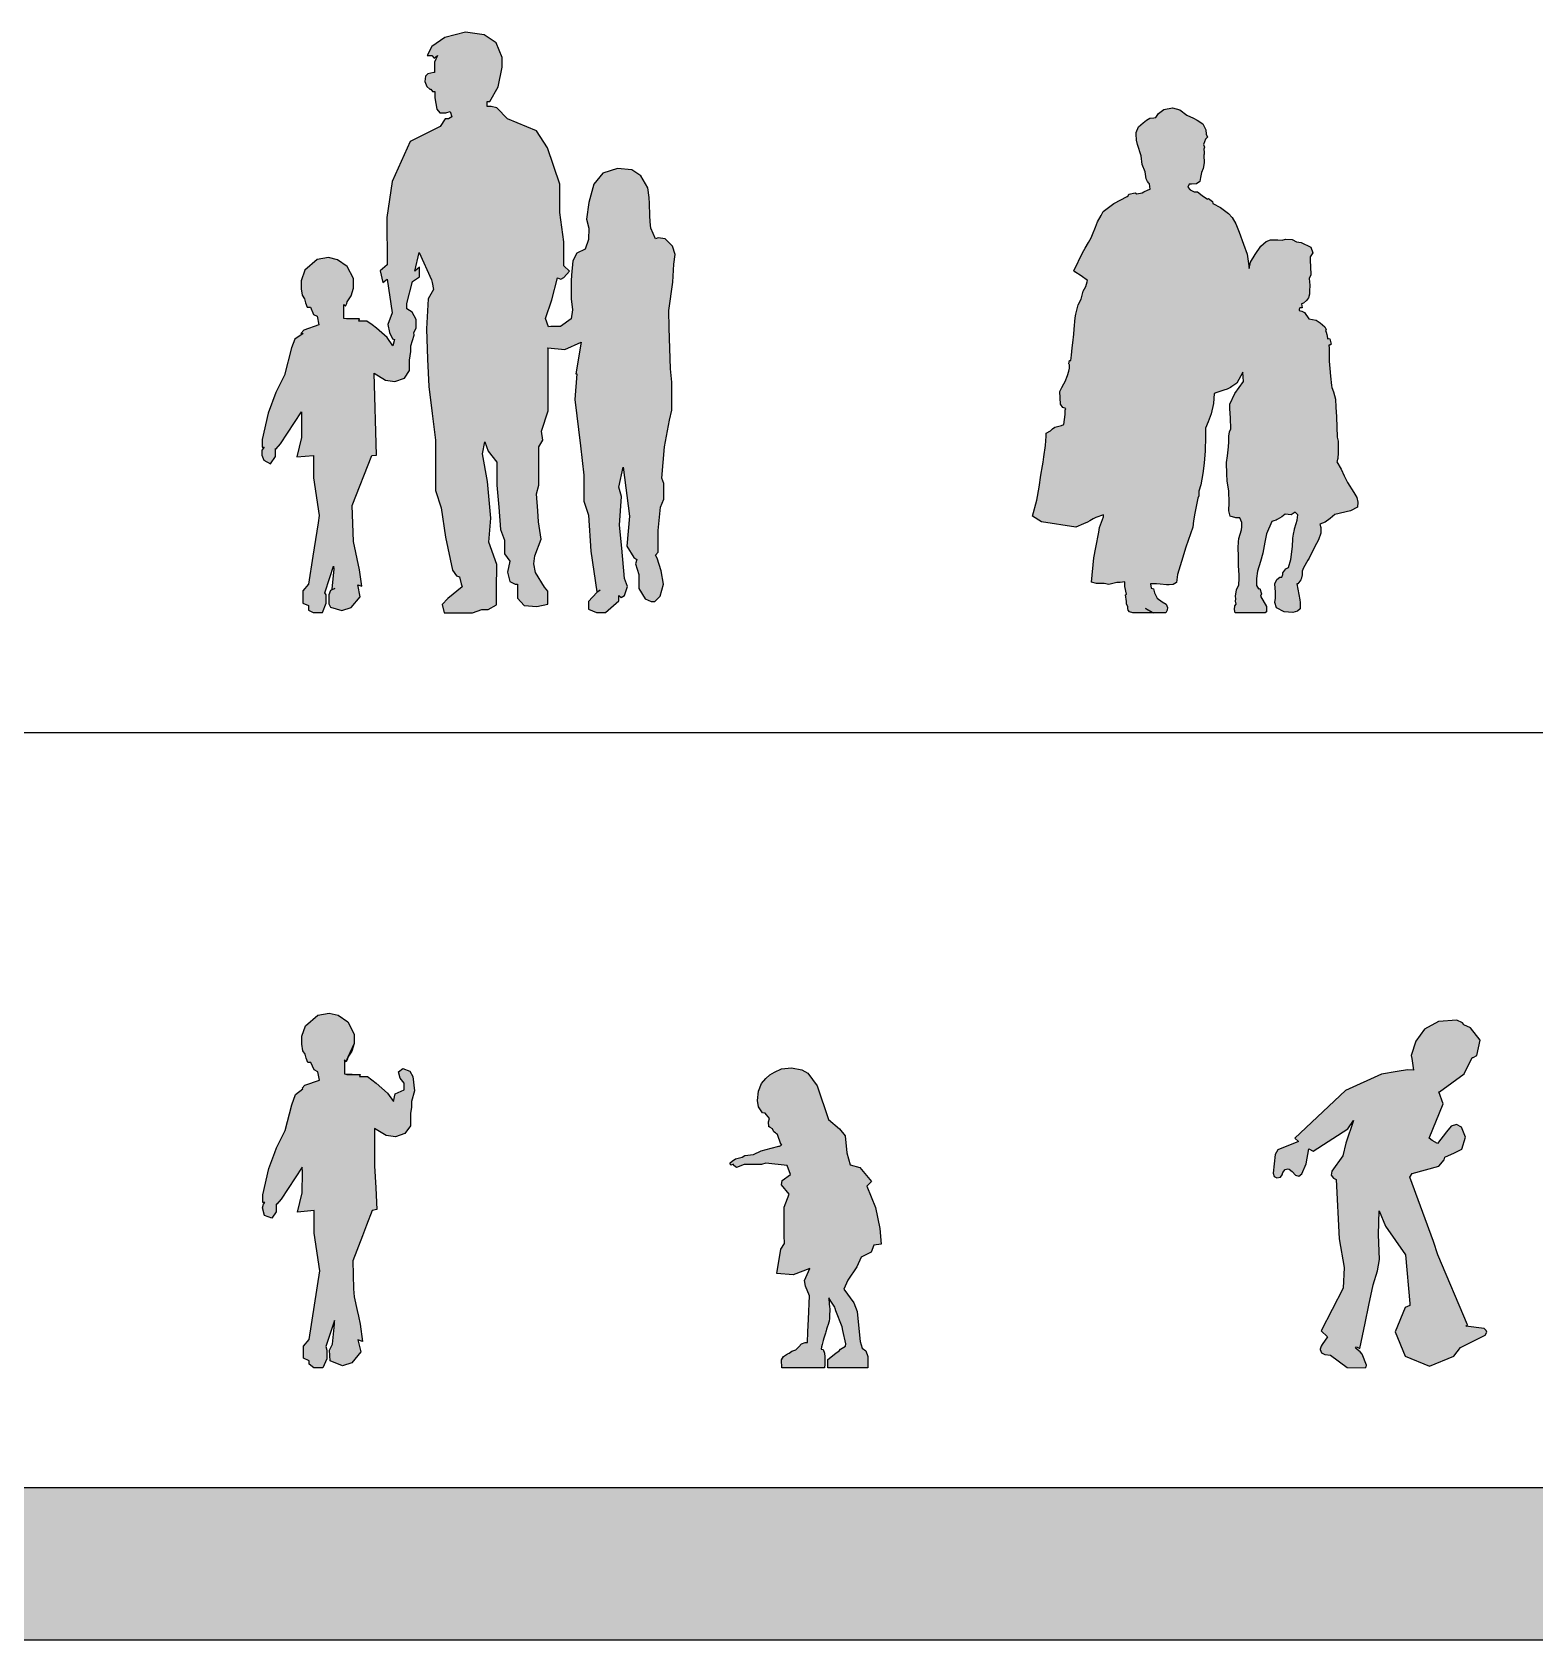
# Model space of a CAD drawing. Header units: millimetres. Extents: x 6811 to 22647, y 8145 to 17218.
# Drawn here: x 11793 to 16733, y 8145 to 13433 of the extents above; entities that cross this region are included whole.
import ezdxf

# ---------------------------------------------------------------- set-up
doc = ezdxf.new("R2010")
doc.units = ezdxf.units.MM
doc.layers.add('www.cad-blocks.net', color=7, linetype='Continuous')

# ---------------------------------------------------------------- blocks, each defined once
blk = doc.blocks.new('A$C7706152D')
blk.add_hatch(color=256).paths.add_polyline_path([(0.4859, 0.8308), (0.4904, 0.859), (0.4904, 0.8775), (0.501, 0.9126), (0.4999, 0.9217), (0.5081, 0.9356), (0.5081, 0.9642), (0.4942, 0.9891), (0.4772, 0.9999), (0.4772, 1.0167), (0.4962, 1.0898), (0.5189, 1.1048), (0.5189, 1.1362), (0.5038, 1.1239), (0.5176, 1.1848), (0.5586, 1.0948), (0.56, 1.0867), (0.5643, 1.0634), (0.5474, 1.0325), (0.5415, 0.9344), (0.5451, 0.8337), (0.5494, 0.744), (0.5602, 0.6556), (0.5711, 0.5673), (0.5711, 0.4027), (0.5897, 0.3452), (0.6047, 0.2483), (0.6269, 0.1404), (0.6403, 0.1211), (0.6499, 0.1182), (0.6555, 0.0953), (0.6594, 0.0849), (0.6119, 0.0475), (0.5936, 0.0278), (0.6001, 0), (0.6925, 0), (0.7242, 0.011), (0.7444, 0.011), (0.7724, 0.0263), (0.7724, 0.0767), (0.7733, 0.1586), (0.7464, 0.2328), (0.7538, 0.3114), (0.7424, 0.4318), (0.7262, 0.5228), (0.734, 0.5623), (0.7441, 0.5321), (0.7734, 0.4953), (0.7734, 0.4197), (0.7793, 0.3469), (0.7852, 0.274), (0.7982, 0.2394), (0.7982, 0.1941), (0.8156, 0.1697), (0.808, 0.1336), (0.8163, 0.1027), (0.8329, 0.0946), (0.8413, 0.0946), (0.8413, 0.0476), (0.8628, 0.024), (0.9046, 0.0203), (0.9407, 0.028), (0.9407, 0.0717), (0.9293, 0.0839), (0.8998, 0.1328), (0.8943, 0.1608), (0.8979, 0.1875), (0.9192, 0.2423), (0.9103, 0.2987), (0.9077, 0.3349), (0.9037, 0.3908), (0.9116, 0.42), (0.9116, 0.5459), (0.9247, 0.5675), (0.9194, 0.5973), (0.942, 0.6641), (0.942, 0.8673), (0.9411, 0.8719), (0.9965, 0.8658), (1.0502, 0.89), (1.0332, 0.7863), (1.0366, 0.786), (1.029, 0.7012), (1.0485, 0.5495), (1.0595, 0.4526), (1.0595, 0.3669), (1.0746, 0.3206), (1.0819, 0.2032), (1.1022, 0.0685), (1.1132, 0.0746), (1.1023, 0.0664), (1.0742, 0.0375), (1.0742, 0.0123), (1.1002, 0.0005), (1.1305, 0.0005), (1.1744, 0.0396), (1.1744, 0.057), (1.1818, 0.0504), (1.1933, 0.0574), (1.2027, 0.0861), (1.1925, 0.1128), (1.1835, 0.2125), (1.1766, 0.2885), (1.1829, 0.3824), (1.1743, 0.4132), (1.1886, 0.4789), (1.2094, 0.3178), (1.2008, 0.219), (1.2233, 0.1815), (1.2332, 0.1751), (1.2288, 0.1607), (1.2402, 0.1255), (1.2402, 0.0801), (1.2608, 0.0455), (1.281, 0.037), (1.2927, 0.037), (1.3104, 0.055), (1.3213, 0.0938), (1.3134, 0.1385), (1.2999, 0.1801), (1.2947, 0.1894), (1.3035, 0.1996), (1.3035, 0.259), (1.3038, 0.2707), (1.3112, 0.3472), (1.3216, 0.3733), (1.3216, 0.4252), (1.3159, 0.4425), (1.3243, 0.5459), (1.3411, 0.6331), (1.3484, 0.666), (1.3484, 0.7585), (1.3444, 0.8022), (1.3394, 0.9377), (1.3386, 0.9942), (1.3514, 1.0873), (1.3549, 1.1463), (1.3592, 1.178), (1.3506, 1.2062), (1.327, 1.2301), (1.3037, 1.2335), (1.2947, 1.2297), (1.2798, 1.2649), (1.2777, 1.2859), (1.2757, 1.3062), (1.2749, 1.3463), (1.2743, 1.3661), (1.2692, 1.3977), (1.246, 1.4367), (1.2168, 1.4565), (1.17, 1.4611), (1.1218, 1.4461), (1.0923, 1.4095), (1.0756, 1.3496), (1.0675, 1.2947), (1.0755, 1.2649), (1.0742, 1.2273), (1.0633, 1.1954), (1.036, 1.1824), (1.0229, 1.157), (1.0187, 1.1103), (1.0171, 1.0917), (1.0171, 1.0329), (1.0215, 0.9962), (1.0171, 0.9663), (0.9828, 0.942), (0.9508, 0.942), (0.9434, 0.9409), (0.9326, 0.9674), (0.9538, 1.0297), (0.9723, 1.1012), (0.9835, 1.0968), (0.9935, 1.103), (1.0125, 1.1231), (0.9935, 1.141), (0.9935, 1.2205), (0.9798, 1.317), (0.9798, 1.4093), (0.94, 1.5289), (0.904, 1.5856), (0.8078, 1.6247), (0.7727, 1.6608), (0.7548, 1.6655), (0.7414, 1.6655), (0.7414, 1.6816), (0.7501, 1.6816), (0.7776, 1.7297), (0.7902, 1.794), (0.7902, 1.8259), (0.7707, 1.8742), (0.7319, 1.9007), (0.6704, 1.9096), (0.6021, 1.892), (0.5596, 1.8619), (0.5435, 1.8332), (0.5596, 1.8332), (0.567, 1.8244), (0.5776, 1.8328), (0.5683, 1.8112), (0.5683, 1.7768), (0.5654, 1.7768), (0.5457, 1.7725), (0.539, 1.765), (0.5361, 1.7468), (0.5425, 1.7312), (0.5528, 1.7226), (0.5562, 1.7226), (0.5617, 1.7142), (0.569, 1.7142), (0.569, 1.6941), (0.5763, 1.6561), (0.5852, 1.6439), (0.6053, 1.6439), (0.6196, 1.6483), (0.625, 1.6306), (0.6146, 1.6247), (0.6029, 1.6247), (0.5872, 1.5988), (0.4877, 1.55), (0.4285, 1.4183), (0.4117, 1.3003), (0.4121, 1.1445), (0.3897, 1.125), (0.398, 1.0863), (0.4122, 1.0975), (0.4287, 0.9862), (0.4151, 0.9483), (0.4202, 0.9219), (0.4304, 0.9008), (0.4368, 0.8992), (0.4312, 0.8775), (0.412, 0.905), (0.3771, 0.9357), (0.3628, 0.9467), (0.3459, 0.9595), (0.319, 0.9595), (0.3216, 0.9663), (0.2927, 0.9663), (0.2787, 0.9663), (0.2697, 0.9678), (0.2697, 1.0143), (0.2755, 1.0082), (0.2801, 1.0171), (0.2813, 1.0231), (0.2939, 1.0425), (0.302, 1.0676), (0.302, 1.099), (0.281, 1.139), (0.2496, 1.1612), (0.2201, 1.1683), (0.1819, 1.1616), (0.1414, 1.1263), (0.1294, 1.0918), (0.1294, 1.0654), (0.133, 1.0443), (0.1411, 1.033), (0.1439, 1.0196), (0.1499, 1.0057), (0.16, 1.0057), (0.1708, 0.9811), (0.182, 0.9753), (0.1879, 0.9473), (0.1387, 0.93), (0.1287, 0.9187), (0.1367, 0.9187), (0.1089, 0.8998), (0.0981, 0.8713), (0.0753, 0.7817), (0.0464, 0.7247), (0.0217, 0.6568), (0.0011, 0.5701), (0.0011, 0.5449), (0.0078, 0.5442), (0, 0.5353), (0, 0.5185), (0.0072, 0.5015), (0.0285, 0.4901), (0.0457, 0.5137), (0.0457, 0.5398), (0.0479, 0.5395), (0.0622, 0.556), (0.1305, 0.6612), (0.1309, 0.5763), (0.1157, 0.5124), (0.17, 0.5178), (0.17, 0.4439), (0.1894, 0.3201), (0.1857, 0.296), (0.1684, 0.1861), (0.1539, 0.0938), (0.1357, 0.0718), (0.1357, 0.0319), (0.154, 0.0235), (0.154, 0.0083), (0.1692, 0.0005), (0.1994, 0.0005), (0.2114, 0.0319), (0.2124, 0.059), (0.2076, 0.0653), (0.2236, 0.1165), (0.2362, 0.1529), (0.2373, 0.1442), (0.231, 0.078), (0.2399, 0.0797), (0.2264, 0.0728), (0.2204, 0.0592), (0.2204, 0.0295), (0.2264, 0.0182), (0.2632, 0.0075), (0.2946, 0.017), (0.3236, 0.053), (0.3163, 0.0918), (0.3294, 0.0873), (0.322, 0.1415), (0.3019, 0.2343), (0.2974, 0.3528), (0.3616, 0.5178), (0.377, 0.5187), (0.3693, 0.7883), (0.4075, 0.7647), (0.4375, 0.7605), (0.469, 0.772), (0.4859, 0.7972)])
blk.add_lwpolyline([(0.182, 0.9753), (0.1879, 0.9473), (0.1387, 0.93), (0.1287, 0.9187), (0.1367, 0.9187), (0.1089, 0.8998), (0.0981, 0.8713), (0.0753, 0.7817), (0.0464, 0.7247), (0.0217, 0.6568), (0.0011, 0.5701), (0.0011, 0.5449), (0.0078, 0.5442), (0, 0.5353), (0, 0.5185), (0.0072, 0.5015), (0.0285, 0.4901), (0.0457, 0.5137), (0.0457, 0.5398), (0.0479, 0.5395), (0.0622, 0.556), (0.1305, 0.6612), (0.1309, 0.5763), (0.1157, 0.5124), (0.17, 0.5178), (0.17, 0.4439), (0.1894, 0.3201), (0.1857, 0.296), (0.1684, 0.1861), (0.1539, 0.0938), (0.1357, 0.0718), (0.1357, 0.0319), (0.154, 0.0235), (0.154, 0.0083), (0.1692, 0.0005), (0.1994, 0.0005), (0.2114, 0.0319), (0.2124, 0.059), (0.2076, 0.0653), (0.2236, 0.1165), (0.2362, 0.1529), (0.2373, 0.1442), (0.231, 0.078), (0.2399, 0.0797), (0.2264, 0.0728), (0.2204, 0.0592), (0.2204, 0.0295), (0.2264, 0.0182), (0.2632, 0.0075), (0.2946, 0.017), (0.3236, 0.053), (0.3163, 0.0918), (0.3294, 0.0873), (0.322, 0.1415), (0.3019, 0.2343), (0.2974, 0.3528), (0.3616, 0.5178), (0.377, 0.5187), (0.3693, 0.7883), (0.4075, 0.7647), (0.4375, 0.7605), (0.469, 0.772), (0.4859, 0.7972), (0.4859, 0.8308), (0.4904, 0.859), (0.4904, 0.8775), (0.501, 0.9126), (0.4999, 0.9217), (0.5081, 0.9356), (0.5081, 0.9642), (0.4942, 0.9891), (0.4772, 0.9999), (0.4772, 1.0167), (0.4962, 1.0898), (0.5189, 1.1048), (0.5189, 1.1362), (0.5038, 1.1239), (0.5176, 1.1848), (0.5586, 1.0948), (0.56, 1.0867), (0.5643, 1.0634), (0.5474, 1.0325), (0.5415, 0.9344), (0.5451, 0.8337), (0.5494, 0.744), (0.5602, 0.6556), (0.5711, 0.5673), (0.5711, 0.4027), (0.5897, 0.3452), (0.6047, 0.2483), (0.6269, 0.1404), (0.6403, 0.1211), (0.6499, 0.1182), (0.6555, 0.0953), (0.6594, 0.0849), (0.6119, 0.0475), (0.5936, 0.0278), (0.6001, 0), (0.6925, 0), (0.7242, 0.011), (0.7444, 0.011), (0.7724, 0.0263), (0.7724, 0.0767), (0.7733, 0.1586), (0.7464, 0.2328), (0.7538, 0.3114), (0.7424, 0.4318), (0.7262, 0.5228), (0.734, 0.5623), (0.7441, 0.5321), (0.7734, 0.4953), (0.7734, 0.4197), (0.7793, 0.3469), (0.7852, 0.274), (0.7982, 0.2394), (0.7982, 0.1941), (0.8156, 0.1697), (0.808, 0.1336), (0.8163, 0.1027), (0.8329, 0.0946), (0.8413, 0.0946), (0.8413, 0.0476), (0.8628, 0.024), (0.9046, 0.0203), (0.9407, 0.028), (0.9407, 0.0717), (0.9293, 0.0839), (0.8998, 0.1328), (0.8943, 0.1608), (0.8979, 0.1875), (0.9192, 0.2423), (0.9103, 0.2987), (0.9077, 0.3349), (0.9037, 0.3908), (0.9116, 0.42), (0.9116, 0.5459), (0.9247, 0.5675), (0.9194, 0.5973), (0.942, 0.6641), (0.942, 0.8673), (0.9411, 0.8719), (0.9965, 0.8658), (1.0502, 0.89), (1.0332, 0.7863), (1.0366, 0.786), (1.029, 0.7012), (1.0485, 0.5495), (1.0595, 0.4526), (1.0595, 0.3669), (1.0746, 0.3206), (1.0819, 0.2032), (1.1022, 0.0685), (1.1132, 0.0746), (1.1023, 0.0664), (1.0742, 0.0375), (1.0742, 0.0123), (1.1002, 0.0005), (1.1305, 0.0005), (1.1744, 0.0396), (1.1744, 0.057), (1.1818, 0.0504), (1.1933, 0.0574), (1.2027, 0.0861), (1.1925, 0.1128), (1.1835, 0.2125), (1.1766, 0.2885), (1.1829, 0.3824), (1.1743, 0.4132), (1.1886, 0.4789), (1.2094, 0.3178), (1.2008, 0.219), (1.2233, 0.1815), (1.2332, 0.1751), (1.2288, 0.1607), (1.2402, 0.1255), (1.2402, 0.0801), (1.2608, 0.0455), (1.281, 0.037), (1.2927, 0.037), (1.3104, 0.055), (1.3213, 0.0938), (1.3134, 0.1385), (1.2999, 0.1801), (1.2947, 0.1894), (1.3035, 0.1996), (1.3035, 0.259), (1.3038, 0.2707), (1.3112, 0.3472), (1.3216, 0.3733), (1.3216, 0.4252), (1.3159, 0.4425), (1.3243, 0.5459), (1.3411, 0.6331), (1.3484, 0.666), (1.3484, 0.7585), (1.3444, 0.8022), (1.3394, 0.9377), (1.3386, 0.9942), (1.3514, 1.0873), (1.3549, 1.1463), (1.3592, 1.178), (1.3506, 1.2062), (1.327, 1.2301), (1.3037, 1.2335), (1.2947, 1.2297), (1.2798, 1.2649), (1.2777, 1.2859), (1.2757, 1.3062), (1.2749, 1.3463), (1.2743, 1.3661), (1.2692, 1.3977), (1.246, 1.4367), (1.2168, 1.4565), (1.17, 1.4611), (1.1218, 1.4461), (1.0923, 1.4095), (1.0756, 1.3496), (1.0675, 1.2947), (1.0755, 1.2649), (1.0742, 1.2273), (1.0633, 1.1954), (1.036, 1.1824), (1.0229, 1.157), (1.0187, 1.1103), (1.0171, 1.0917), (1.0171, 1.0329), (1.0215, 0.9962), (1.0171, 0.9663), (0.9828, 0.942), (0.9508, 0.942), (0.9434, 0.9409), (0.9326, 0.9674), (0.9538, 1.0297), (0.9723, 1.1012), (0.9835, 1.0968), (0.9935, 1.103), (1.0125, 1.1231), (0.9935, 1.141), (0.9935, 1.2205), (0.9798, 1.317), (0.9798, 1.4093), (0.94, 1.5289), (0.904, 1.5856), (0.8078, 1.6247), (0.7727, 1.6608), (0.7548, 1.6655), (0.7414, 1.6655), (0.7414, 1.6816), (0.7501, 1.6816), (0.7776, 1.7297), (0.7902, 1.794), (0.7902, 1.8259), (0.7707, 1.8742), (0.7319, 1.9007), (0.6704, 1.9096), (0.6021, 1.892), (0.5596, 1.8619), (0.5435, 1.8332), (0.5596, 1.8332), (0.567, 1.8244), (0.5776, 1.8328), (0.5683, 1.8112), (0.5683, 1.7768), (0.5654, 1.7768), (0.5457, 1.7725), (0.539, 1.765), (0.5361, 1.7468), (0.5425, 1.7312), (0.5528, 1.7226), (0.5562, 1.7226), (0.5617, 1.7142), (0.569, 1.7142), (0.569, 1.6941), (0.5763, 1.6561), (0.5852, 1.6439), (0.6053, 1.6439), (0.6196, 1.6483), (0.625, 1.6306), (0.6146, 1.6247), (0.6029, 1.6247), (0.5872, 1.5988), (0.4877, 1.55), (0.4285, 1.4183), (0.4117, 1.3003), (0.4121, 1.1445), (0.3897, 1.125), (0.398, 1.0863), (0.4122, 1.0975), (0.4287, 0.9862), (0.4151, 0.9483), (0.4202, 0.9219), (0.4304, 0.9008), (0.4368, 0.8992), (0.4312, 0.8775), (0.412, 0.905), (0.3771, 0.9357), (0.3628, 0.9467), (0.3459, 0.9595), (0.319, 0.9595), (0.3216, 0.9663), (0.2927, 0.9663), (0.2787, 0.9663), (0.2697, 0.9678), (0.2697, 1.0143), (0.2755, 1.0082), (0.2801, 1.0171), (0.2813, 1.0231), (0.2939, 1.0425), (0.302, 1.0676), (0.302, 1.099), (0.281, 1.139), (0.2496, 1.1612), (0.2201, 1.1683), (0.1819, 1.1616), (0.1414, 1.1263), (0.1294, 1.0918), (0.1294, 1.0654), (0.133, 1.0443), (0.1411, 1.033), (0.1439, 1.0196), (0.1499, 1.0057), (0.16, 1.0057), (0.1708, 0.9811), (0.182, 0.9753)])
blk = doc.blocks.new('A$C3C890C5B')
blk.add_hatch(color=256).paths.add_polyline_path([(0.9325, 0.9625), (0.9081, 0.9668), (0.8938, 0.9875), (0.8853, 0.9925), (0.876, 0.9947), (0.876, 0.9982), (0.8788, 1.0025), (0.8867, 1.0025), (0.8838, 1.0161), (0.8903, 1.0183), (0.9003, 1.0268), (0.9067, 1.0361), (0.9103, 1.0483), (0.9107, 1.0574), (0.9117, 1.0776), (0.9089, 1.0991), (0.9146, 1.1112), (0.9134, 1.139), (0.9124, 1.1577), (0.9124, 1.1706), (0.9217, 1.1834), (0.9146, 1.2027), (0.8824, 1.2178), (0.8674, 1.2199), (0.8538, 1.2278), (0.8316, 1.2285), (0.8209, 1.2256), (0.8059, 1.2271), (0.7823, 1.2271), (0.7673, 1.2206), (0.7501, 1.2056), (0.7317, 1.178), (0.7165, 1.1527), (0.7122, 1.1327), (0.7098, 1.1488), (0.7051, 1.1799), (0.6936, 1.2128), (0.6786, 1.252), (0.6679, 1.2793), (0.6564, 1.3), (0.6443, 1.3136), (0.6311, 1.3232), (0.6178, 1.3329), (0.5928, 1.3458), (0.5914, 1.3522), (0.5778, 1.3629), (0.5743, 1.3608), (0.5579, 1.3722), (0.542, 1.3844), (0.5306, 1.3844), (0.5177, 1.3908), (0.5106, 1.4001), (0.5149, 1.4094), (0.5227, 1.4095), (0.5392, 1.4108), (0.5492, 1.4187), (0.5516, 1.4318), (0.5556, 1.448), (0.5606, 1.4609), (0.5635, 1.4802), (0.5627, 1.5045), (0.5635, 1.5084), (0.5643, 1.5151), (0.5631, 1.5247), (0.5649, 1.531), (0.562, 1.5403), (0.5685, 1.5574), (0.5749, 1.5646), (0.5706, 1.5746), (0.5692, 1.5882), (0.5592, 1.6082), (0.5413, 1.6204), (0.5285, 1.627), (0.507, 1.6361), (0.4841, 1.654), (0.4598, 1.6611), (0.4312, 1.6547), (0.4222, 1.6482), (0.4133, 1.6418), (0.4047, 1.6289), (0.3988, 1.6283), (0.3854, 1.6268), (0.3742, 1.62), (0.3631, 1.6115), (0.3482, 1.5982), (0.3404, 1.5796), (0.3405, 1.5745), (0.3411, 1.5546), (0.3443, 1.5403), (0.3568, 1.5024), (0.3597, 1.4745), (0.3704, 1.4502), (0.3733, 1.4273), (0.3776, 1.4187), (0.384, 1.4108), (0.3861, 1.3937), (0.3797, 1.3915), (0.3654, 1.3844), (0.3597, 1.3815), (0.3425, 1.3779), (0.3368, 1.3808), (0.3168, 1.3765), (0.3139, 1.3715), (0.3103, 1.3694), (0.2674, 1.3458), (0.2324, 1.32), (0.2251, 1.3066), (0.2138, 1.2857), (0.2065, 1.2678), (0.1968, 1.2437), (0.1924, 1.2328), (0.1837, 1.2182), (0.1723, 1.1992), (0.1688, 1.192), (0.1568, 1.1681), (0.1437, 1.1427), (0.1351, 1.1262), (0.1387, 1.1212), (0.1595, 1.1084), (0.1809, 1.0926), (0.1798, 1.089), (0.1752, 1.0733), (0.1659, 1.0583), (0.1595, 1.0318), (0.1502, 1.0125), (0.1416, 0.9818), (0.1402, 0.9704), (0.1364, 0.933), (0.135, 0.9166), (0.1322, 0.8878), (0.1304, 0.8711), (0.1278, 0.8468), (0.1251, 0.8295), (0.1208, 0.8295), (0.1185, 0.8186), (0.1203, 0.8161), (0.1215, 0.8155), (0.1208, 0.8045), (0.1187, 0.7952), (0.1151, 0.7801), (0.1073, 0.7608), (0.1027, 0.753), (0.0958, 0.741), (0.0894, 0.7279), (0.0915, 0.6858), (0.0994, 0.6757), (0.1087, 0.6722), (0.1067, 0.6669), (0.1067, 0.6517), (0.1023, 0.6193), (0.0944, 0.6164), (0.0729, 0.6107), (0.0658, 0.6046), (0.0586, 0.5985), (0.045, 0.5906), (0.0444, 0.5804), (0.0425, 0.5499), (0.0373, 0.5127), (0.0346, 0.495), (0.0323, 0.4828), (0.0265, 0.4526), (0.0213, 0.4136), (0.0136, 0.3708), (0, 0.3175), (0.0293, 0.2996), (0.1416, 0.2817), (0.1673, 0.2925), (0.1809, 0.2982), (0.1883, 0.3024), (0.1993, 0.3087), (0.2079, 0.3132), (0.2331, 0.3218), (0.2331, 0.3153), (0.2195, 0.2803), (0.2172, 0.2656), (0.2074, 0.2149), (0.2008, 0.181), (0.1938, 0.1008), (0.2102, 0.0965), (0.2353, 0.0965), (0.251, 0.093), (0.2767, 0.0994), (0.2882, 0.0994), (0.3028, 0.1023), (0.3028, 0.0865), (0.3087, 0.061), (0.305, 0.0586), (0.3089, 0.0377), (0.3089, 0.0336), (0.3089, 0.0293), (0.3125, 0.02), (0.3132, 0.0143), (0.3139, 0.0086), (0.3182, 0.0036), (0.3289, 0), (0.3958, 0), (0.4383, 0), (0.4428, 0.0083), (0.4433, 0.0172), (0.4391, 0.0279), (0.4263, 0.0362), (0.4097, 0.0479), (0.4012, 0.0658), (0.3987, 0.0747), (0.3976, 0.0787), (0.3897, 0.0815), (0.3876, 0.0951), (0.4069, 0.0951), (0.4192, 0.0941), (0.4405, 0.0922), (0.4487, 0.0925), (0.4619, 0.093), (0.4734, 0.0994), (0.4762, 0.1259), (0.4898, 0.1684), (0.5038, 0.2156), (0.5263, 0.2817), (0.5294, 0.303), (0.533, 0.3274), (0.5381, 0.35), (0.5436, 0.3768), (0.5463, 0.3845), (0.5463, 0.3997), (0.5535, 0.4212), (0.5591, 0.4585), (0.5637, 0.4922), (0.5673, 0.5325), (0.5682, 0.5791), (0.5678, 0.6071), (0.5774, 0.6279), (0.5871, 0.6543), (0.5949, 0.6879), (0.5971, 0.7208), (0.606, 0.7244), (0.6152, 0.7274), (0.6281, 0.7317), (0.64, 0.7358), (0.65, 0.7408), (0.6554, 0.7444), (0.6715, 0.7551), (0.6908, 0.7916), (0.6929, 0.7608), (0.6643, 0.7215), (0.6479, 0.6865), (0.6487, 0.6717), (0.6503, 0.6398), (0.6514, 0.605), (0.6471, 0.5949), (0.6454, 0.5807), (0.6446, 0.5619), (0.6437, 0.5454), (0.6403, 0.5165), (0.6378, 0.4948), (0.6384, 0.4556), (0.64, 0.4345), (0.6452, 0.3998), (0.6464, 0.3625), (0.645, 0.3354), (0.6493, 0.3182), (0.6679, 0.3118), (0.6807, 0.3118), (0.6879, 0.2975), (0.6879, 0.2826), (0.6865, 0.2724), (0.6779, 0.2446), (0.6771, 0.2333), (0.6757, 0.2138), (0.6767, 0.1859), (0.6767, 0.1544), (0.6785, 0.1248), (0.6793, 0.1123), (0.6779, 0.0922), (0.67, 0.0758), (0.6672, 0.0543), (0.6686, 0.0454), (0.6672, 0.0379), (0.6693, 0.0286), (0.665, 0.0229), (0.6636, 0.0107), (0.6657, 0), (0.7644, 0), (0.7687, 0.0036), (0.7687, 0.0207), (0.7494, 0.0551), (0.7523, 0.0622), (0.7473, 0.0801), (0.7422, 0.0787), (0.7365, 0.0901), (0.7365, 0.1123), (0.7394, 0.1373), (0.7494, 0.1688), (0.7565, 0.1959), (0.7631, 0.2327), (0.7687, 0.2596), (0.7866, 0.3003), (0.7934, 0.3025), (0.8002, 0.3046), (0.8036, 0.3066), (0.8188, 0.3153), (0.8302, 0.3239), (0.8502, 0.3218), (0.8631, 0.3311), (0.8717, 0.3225), (0.8702, 0.3046), (0.8667, 0.2939), (0.8609, 0.276), (0.858, 0.2585), (0.8559, 0.246), (0.8558, 0.2425), (0.8547, 0.2189), (0.8511, 0.192), (0.8488, 0.1752), (0.8409, 0.1487), (0.8323, 0.1444), (0.823, 0.1309), (0.823, 0.1259), (0.8195, 0.1173), (0.8131, 0.1171), (0.8034, 0.109), (0.7966, 0.0958), (0.7987, 0.0679), (0.7987, 0.0479), (0.7966, 0.0343), (0.8016, 0.0164), (0.8273, 0.0029), (0.8552, 0.0007), (0.871, 0.005), (0.8795, 0.0129), (0.8795, 0.0343), (0.8785, 0.0429), (0.8681, 0.0951), (0.8717, 0.0958), (0.8813, 0.1083), (0.8824, 0.1108), (0.886, 0.1251), (0.886, 0.1373), (0.8903, 0.148), (0.9053, 0.1731), (0.9096, 0.1802), (0.9262, 0.2156), (0.9396, 0.2395), (0.9475, 0.2624), (0.9475, 0.2803), (0.9446, 0.2917), (0.9618, 0.2982), (0.9786, 0.3104), (0.9939, 0.3232), (1.0454, 0.3354), (1.0676, 0.3475), (1.069, 0.364), (1.0655, 0.3797), (1.0562, 0.3954), (1.0347, 0.429), (1.0243, 0.4509), (1.014, 0.4727), (0.9997, 0.497), (1.0032, 0.5077), (1.0047, 0.5256), (1.0047, 0.5642), (1.0011, 0.5771), (0.9986, 0.6445), (0.997, 0.676), (0.9961, 0.7022), (0.9897, 0.7272), (0.9839, 0.7408), (0.9831, 0.7472), (0.9789, 0.7787), (0.9771, 0.803), (0.9754, 0.8273), (0.9754, 0.8526), (0.9754, 0.8702), (0.9735, 0.8803), (0.9775, 0.8803), (0.9811, 0.8838), (0.9775, 0.901), (0.9732, 0.9024), (0.9697, 0.901), (0.9693, 0.9029), (0.9669, 0.9155), (0.9653, 0.9232), (0.9634, 0.9284), (0.9653, 0.9317), (0.9603, 0.941), (0.9454, 0.9534)])
blk.add_lwpolyline([(0.4312, 1.6547), (0.4598, 1.6611), (0.4841, 1.654), (0.507, 1.6361), (0.5285, 1.627), (0.5413, 1.6204), (0.5592, 1.6082), (0.5692, 1.5882), (0.5706, 1.5746), (0.5749, 1.5646), (0.5685, 1.5574), (0.562, 1.5403), (0.5649, 1.531), (0.5631, 1.5247), (0.5643, 1.5151), (0.5635, 1.5084), (0.5627, 1.5045), (0.5635, 1.4802), (0.5606, 1.4609), (0.5556, 1.448), (0.5516, 1.4318), (0.5492, 1.4187), (0.5392, 1.4108), (0.5227, 1.4095), (0.5149, 1.4094), (0.5106, 1.4001), (0.5177, 1.3908), (0.5306, 1.3844), (0.542, 1.3844), (0.5579, 1.3722), (0.572, 1.3624), (0.5743, 1.3608), (0.5778, 1.3629), (0.5914, 1.3522), (0.5928, 1.3458), (0.6178, 1.3329), (0.6311, 1.3232), (0.6443, 1.3136), (0.6564, 1.3), (0.6679, 1.2793), (0.6786, 1.252), (0.6936, 1.2128), (0.7051, 1.1799), (0.7098, 1.1488), (0.7122, 1.1327), (0.7165, 1.1527), (0.7317, 1.178), (0.7501, 1.2056), (0.7673, 1.2206), (0.7823, 1.2271), (0.8059, 1.2271), (0.8209, 1.2256), (0.8316, 1.2285), (0.8538, 1.2278), (0.8674, 1.2199), (0.8824, 1.2178), (0.9146, 1.2027), (0.9217, 1.1834), (0.9124, 1.1706), (0.9124, 1.1577), (0.9134, 1.139), (0.9146, 1.1112), (0.9089, 1.0991), (0.9117, 1.0776), (0.9107, 1.0574), (0.9103, 1.0483), (0.9067, 1.0361), (0.9003, 1.0268), (0.8903, 1.0183), (0.8838, 1.0161), (0.8867, 1.0025), (0.8788, 1.0025), (0.876, 0.9982), (0.876, 0.9947), (0.8853, 0.9925), (0.8938, 0.9875), (0.9081, 0.9668), (0.9325, 0.9625), (0.9454, 0.9534), (0.9603, 0.941), (0.9653, 0.9317), (0.9634, 0.9284), (0.9653, 0.9232), (0.9669, 0.9155), (0.9693, 0.9029), (0.9697, 0.901), (0.9732, 0.9024), (0.9775, 0.901), (0.9811, 0.8838), (0.9775, 0.8803), (0.9735, 0.8803), (0.9754, 0.8702), (0.9754, 0.8526), (0.9754, 0.8273), (0.9771, 0.803), (0.9789, 0.7787), (0.9831, 0.7472), (0.9839, 0.7408), (0.9897, 0.7272), (0.9961, 0.7022), (0.997, 0.676), (0.9986, 0.6445), (1.0011, 0.5771), (1.0047, 0.5642), (1.0047, 0.5256), (1.0032, 0.5077), (0.9997, 0.497), (1.014, 0.4727), (1.0243, 0.4509), (1.0347, 0.429), (1.0562, 0.3954), (1.0655, 0.3797), (1.069, 0.364), (1.0676, 0.3475), (1.0454, 0.3354), (0.9939, 0.3232), (0.9786, 0.3104), (0.9618, 0.2982), (0.9446, 0.2917), (0.9475, 0.2803), (0.9475, 0.2624), (0.9396, 0.2395), (0.9262, 0.2156), (0.9096, 0.1802), (0.9053, 0.1731), (0.8903, 0.148), (0.886, 0.1373), (0.886, 0.1251), (0.8824, 0.1108), (0.8813, 0.1083), (0.8717, 0.0958), (0.8681, 0.0951), (0.8785, 0.0429), (0.8795, 0.0343), (0.8795, 0.0129), (0.871, 0.005), (0.8552, 0.0007), (0.8273, 0.0029), (0.8016, 0.0164), (0.7966, 0.0343), (0.7987, 0.0479), (0.7987, 0.0679), (0.7966, 0.0958), (0.8034, 0.109), (0.8131, 0.1171), (0.8195, 0.1173), (0.823, 0.1259), (0.823, 0.1309), (0.8323, 0.1444), (0.8409, 0.1487), (0.8488, 0.1752), (0.8511, 0.192), (0.8547, 0.2189), (0.8558, 0.2425), (0.8559, 0.246), (0.858, 0.2585), (0.8606, 0.2739), (0.8609, 0.276), (0.8667, 0.2939), (0.8702, 0.3046), (0.8717, 0.3225), (0.8631, 0.3311), (0.8502, 0.3218), (0.8302, 0.3239), (0.8188, 0.3153), (0.8036, 0.3066), (0.8002, 0.3046), (0.7934, 0.3025), (0.7866, 0.3003), (0.7687, 0.2596), (0.7631, 0.2327), (0.7565, 0.1959), (0.7494, 0.1688), (0.7394, 0.1373), (0.7365, 0.1123), (0.7365, 0.0901), (0.7422, 0.0787), (0.7473, 0.0801), (0.7523, 0.0622), (0.7494, 0.0551), (0.7687, 0.0207), (0.7687, 0.0036), (0.7644, 0), (0.6657, 0), (0.6636, 0.0107), (0.665, 0.0229), (0.6693, 0.0286), (0.6672, 0.0379), (0.6686, 0.0454), (0.6672, 0.0543), (0.67, 0.0758), (0.6779, 0.0922), (0.6793, 0.1123), (0.6785, 0.1248), (0.6767, 0.1544), (0.6767, 0.1859), (0.6757, 0.2138), (0.6771, 0.2333), (0.6779, 0.2446), (0.6865, 0.2724), (0.6879, 0.2826), (0.6879, 0.2975), (0.6807, 0.3118), (0.6679, 0.3118), (0.6493, 0.3182), (0.645, 0.3354), (0.6464, 0.3625), (0.6452, 0.3998), (0.64, 0.4345), (0.6384, 0.4556), (0.6378, 0.4948), (0.6403, 0.5165), (0.6437, 0.5454), (0.6446, 0.5619), (0.6454, 0.5807), (0.6471, 0.5949), (0.6514, 0.605), (0.6503, 0.6398), (0.6487, 0.6717), (0.6479, 0.6865), (0.6643, 0.7215), (0.6929, 0.7608), (0.6908, 0.7916), (0.6715, 0.7551), (0.6554, 0.7444), (0.65, 0.7408), (0.64, 0.7358), (0.6281, 0.7317), (0.6152, 0.7274), (0.606, 0.7244), (0.5971, 0.7208), (0.5949, 0.6879), (0.5871, 0.6543), (0.5774, 0.6279), (0.5678, 0.6071), (0.5682, 0.5791), (0.5673, 0.5325), (0.5637, 0.4922), (0.5591, 0.4585), (0.5535, 0.4212), (0.5463, 0.3997), (0.5463, 0.3845), (0.5436, 0.3768), (0.5381, 0.35), (0.533, 0.3274), (0.5294, 0.303), (0.5263, 0.2817), (0.5038, 0.2156), (0.4898, 0.1684), (0.4762, 0.1259), (0.4734, 0.0994), (0.4619, 0.093), (0.4487, 0.0925), (0.4405, 0.0922), (0.4192, 0.0941), (0.4069, 0.0951), (0.3876, 0.0951), (0.3897, 0.0815), (0.3976, 0.0787), (0.3987, 0.0747), (0.4012, 0.0658), (0.4097, 0.0479), (0.4263, 0.0362), (0.4391, 0.0279), (0.4433, 0.0172), (0.4428, 0.0083), (0.4383, 0), (0.3958, 0), (0.371, 0.0143), (0.3958, 0), (0.3289, 0), (0.3182, 0.0036), (0.3139, 0.0086), (0.3132, 0.0143), (0.3125, 0.02), (0.3089, 0.0293), (0.3089, 0.0336), (0.3089, 0.0377), (0.305, 0.0586), (0.3087, 0.061), (0.3028, 0.0865), (0.3028, 0.1023), (0.2882, 0.0994), (0.2767, 0.0994), (0.251, 0.093), (0.2353, 0.0965), (0.2102, 0.0965), (0.1938, 0.1008), (0.2008, 0.181), (0.2074, 0.2149), (0.2172, 0.2656), (0.2195, 0.2803), (0.2331, 0.3153), (0.2331, 0.3218), (0.2079, 0.3132), (0.1993, 0.3087), (0.1883, 0.3024), (0.1809, 0.2982), (0.1673, 0.2925), (0.1416, 0.2817), (0.0293, 0.2996), (0, 0.3175), (0.0136, 0.3708), (0.0213, 0.4136), (0.0265, 0.4526), (0.0323, 0.4828), (0.0346, 0.495), (0.0373, 0.5127), (0.0425, 0.5499), (0.0444, 0.5804), (0.045, 0.5906), (0.0586, 0.5985), (0.0658, 0.6046), (0.0729, 0.6107), (0.0944, 0.6164), (0.1023, 0.6193), (0.1067, 0.6517), (0.1067, 0.6669), (0.1087, 0.6722), (0.0994, 0.6757), (0.0915, 0.6858), (0.0894, 0.7279), (0.0958, 0.741), (0.1027, 0.753), (0.1073, 0.7608), (0.1151, 0.7801), (0.1187, 0.7952), (0.1208, 0.8045), (0.1215, 0.8155), (0.1203, 0.8161), (0.1185, 0.8186), (0.1208, 0.8295), (0.1251, 0.8295), (0.1278, 0.8468), (0.1304, 0.8711), (0.1322, 0.8878), (0.135, 0.9166), (0.1364, 0.933), (0.1402, 0.9704), (0.1416, 0.9818), (0.1502, 1.0125), (0.1595, 1.0318), (0.1659, 1.0583), (0.1752, 1.0733), (0.1798, 1.089), (0.1809, 1.0926), (0.1595, 1.1084), (0.1387, 1.1212), (0.1351, 1.1262), (0.1437, 1.1427), (0.1568, 1.1681), (0.1688, 1.192), (0.1723, 1.1992), (0.1837, 1.2182), (0.1924, 1.2328), (0.1968, 1.2437), (0.2065, 1.2678), (0.2138, 1.2857), (0.2251, 1.3066), (0.2324, 1.32), (0.2674, 1.3458), (0.3103, 1.3694), (0.3139, 1.3715), (0.3168, 1.3765), (0.3368, 1.3808), (0.3425, 1.3779), (0.3597, 1.3815), (0.3654, 1.3844), (0.3797, 1.3915), (0.3861, 1.3937), (0.384, 1.4108), (0.3822, 1.413), (0.3776, 1.4187), (0.3733, 1.4273), (0.3704, 1.4502), (0.3597, 1.4745), (0.3568, 1.5024), (0.3443, 1.5403), (0.3411, 1.5546), (0.3405, 1.5745), (0.3404, 1.5796), (0.3482, 1.5982), (0.3631, 1.6115), (0.3742, 1.62), (0.3854, 1.6268), (0.3988, 1.6283), (0.4047, 1.6289), (0.4133, 1.6418), (0.4222, 1.6482), (0.4312, 1.6547)])
blk = doc.blocks.new('A$C788F2B89')
blk.add_hatch(color=256).paths.add_polyline_path([(0.2695, 1.0131), (0.2745, 1.0078), (0.2811, 1.0219), (0.3018, 1.0664), (0.3018, 1.0977), (0.2808, 1.1377), (0.2494, 1.1599), (0.22, 1.167), (0.1818, 1.1603), (0.1413, 1.125), (0.1293, 1.0906), (0.1293, 1.0642), (0.1329, 1.043), (0.141, 1.0318), (0.1438, 1.0184), (0.1498, 1.0045), (0.1598, 1.0045), (0.1707, 0.9799), (0.1819, 0.9741), (0.1877, 0.9462), (0.1396, 0.9293), (0.1304, 0.9196), (0.1326, 0.9176), (0.1088, 0.8987), (0.0966, 0.8645), (0.0752, 0.7807), (0.0464, 0.7237), (0.0407, 0.708), (0.0217, 0.6559), (0.0011, 0.5693), (0.0011, 0.5433), (0.0078, 0.5433), (0.0039, 0.5389), (0, 0.5261), (0.0072, 0.5007), (0.0307, 0.4923), (0.0456, 0.5128), (0.0456, 0.5389), (0.0478, 0.5386), (0.0621, 0.5552), (0.1304, 0.6602), (0.1322, 0.6436), (0.1308, 0.5754), (0.1156, 0.5116), (0.1698, 0.517), (0.1698, 0.4431), (0.1893, 0.3194), (0.1538, 0.0932), (0.1356, 0.0713), (0.1356, 0.0461), (0.1356, 0.0314), (0.1539, 0.023), (0.1539, 0.0117), (0.1691, 0), (0.1993, 0), (0.2122, 0.0296), (0.2122, 0.0585), (0.2087, 0.0704), (0.2371, 0.1554), (0.2371, 0.1436), (0.234, 0.1106), (0.2309, 0.0775), (0.2203, 0.0587), (0.2232, 0.0234), (0.263, 0.007), (0.2944, 0.0165), (0.3233, 0.0525), (0.3139, 0.092), (0.3291, 0.0868), (0.3214, 0.1436), (0.3157, 0.1697), (0.3115, 0.1886), (0.3017, 0.2336), (0.2994, 0.2601), (0.2972, 0.352), (0.3292, 0.4345), (0.3426, 0.4688), (0.3613, 0.517), (0.3766, 0.5204), (0.3728, 0.5925), (0.369, 0.6647), (0.369, 0.7873), (0.4072, 0.7637), (0.4372, 0.7594), (0.4687, 0.771), (0.4866, 0.7961), (0.4866, 0.8367), (0.4901, 0.8579), (0.4901, 0.8764), (0.5006, 0.9115), (0.4951, 0.9582), (0.485, 0.9756), (0.4615, 0.9848), (0.447, 0.9732), (0.4533, 0.9523), (0.4658, 0.9366), (0.4658, 0.9147), (0.4371, 0.9008), (0.4309, 0.8764), (0.4117, 0.9039), (0.374, 0.9368), (0.3457, 0.9584), (0.3188, 0.9584), (0.3214, 0.9651), (0.2776, 0.9653), (0.2695, 0.9666)])
blk.add_lwpolyline([(0.3018, 1.0664), (0.2937, 1.0412), (0.2811, 1.0219), (0.2799, 1.0159), (0.2753, 1.007), (0.2695, 1.0131), (0.2695, 0.9666), (0.2776, 0.9653), (0.3214, 0.9651), (0.3188, 0.9584), (0.3457, 0.9584), (0.374, 0.9368), (0.4117, 0.9039), (0.4309, 0.8764), (0.4371, 0.9008), (0.4658, 0.9147), (0.4658, 0.9366), (0.4533, 0.9523), (0.447, 0.9732), (0.4615, 0.9848), (0.485, 0.9756), (0.4951, 0.9582), (0.5006, 0.9115), (0.4901, 0.8764), (0.4901, 0.8579), (0.4866, 0.8367), (0.4866, 0.7961), (0.4687, 0.771), (0.4372, 0.7594), (0.4072, 0.7637), (0.369, 0.7873), (0.369, 0.6647), (0.3728, 0.5925), (0.3766, 0.5204), (0.3613, 0.517), (0.3426, 0.4688), (0.3292, 0.4345), (0.2972, 0.352), (0.2994, 0.2601), (0.3017, 0.2336), (0.3115, 0.1886), (0.3157, 0.1697), (0.3214, 0.1436), (0.3214, 0.1436), (0.3291, 0.0868), (0.3139, 0.092), (0.3233, 0.0525), (0.2944, 0.0165), (0.263, 0.007), (0.2232, 0.0234), (0.2203, 0.0587), (0.2309, 0.0775), (0.234, 0.1106), (0.2371, 0.1436), (0.2371, 0.1554), (0.2087, 0.0704), (0.2122, 0.0585), (0.2122, 0.0296), (0.1993, 0), (0.1691, 0), (0.1539, 0.0117), (0.1539, 0.023), (0.1356, 0.0314), (0.1356, 0.0461), (0.1356, 0.0713), (0.1538, 0.0932), (0.1893, 0.3194), (0.1698, 0.4431), (0.1698, 0.517), (0.1156, 0.5116), (0.1308, 0.5754), (0.1322, 0.6436), (0.1304, 0.6602), (0.0621, 0.5552), (0.0478, 0.5386), (0.0456, 0.5389), (0.0456, 0.5128), (0.0307, 0.4923), (0.0072, 0.5007), (0, 0.5261), (0.0039, 0.5389), (0.0078, 0.5433), (0.0011, 0.5433), (0.0011, 0.5693), (0.0217, 0.6559), (0.0407, 0.708), (0.0464, 0.7237), (0.0752, 0.7807), (0.0966, 0.8645), (0.1088, 0.8987), (0.1326, 0.9176), (0.1304, 0.9196), (0.1396, 0.9293), (0.1877, 0.9462), (0.1819, 0.9741), (0.1707, 0.9799), (0.1598, 1.0045), (0.1498, 1.0045), (0.1438, 1.0184), (0.141, 1.0318), (0.1329, 1.043), (0.1293, 1.0642), (0.1293, 1.0906), (0.1413, 1.125), (0.1818, 1.1603), (0.22, 1.167), (0.2494, 1.1599), (0.2808, 1.1377), (0.3018, 1.0977), (0.3018, 1.0664), (0.2811, 1.0219), (0.2741, 1.007), (0.2695, 1.0131), (0.2695, 0.9666), (0.3214, 0.9651), (0.3188, 0.9584), (0.3457, 0.9584)])
blk = doc.blocks.new('A$C3A54509A')
blk.add_hatch(color=256).paths.add_polyline_path([(0.4496, 0.5977), (0.4652, 0.6133), (0.4262, 0.6589), (0.3949, 0.668), (0.3845, 0.707), (0.378, 0.763), (0.3601, 0.7858), (0.3236, 0.8171), (0.2862, 0.9271), (0.2556, 0.9688), (0.2361, 0.9798), (0.2022, 0.9863), (0.1697, 0.9831), (0.1462, 0.9727), (0.1306, 0.9636), (0.1176, 0.9518), (0.1032, 0.9349), (0.0941, 0.9102), (0.0902, 0.8789), (0.0941, 0.8587), (0.1072, 0.8386), (0.115, 0.8372), (0.1293, 0.8203), (0.1267, 0.8086), (0.1273, 0.7936), (0.1397, 0.7865), (0.1436, 0.7761), (0.1553, 0.7696), (0.167, 0.7357), (0.1711, 0.7341), (0.1626, 0.7293), (0.1353, 0.7222), (0.1019, 0.7136), (0.0772, 0.7018), (0.0486, 0.6979), (0.0394, 0.6927), (0.0185, 0.6876), (0.0066, 0.6799), (0.0007, 0.6747), (0, 0.6694), (0.0032, 0.6664), (0.0118, 0.6696), (0.0121, 0.6654), (0.0212, 0.6589), (0.046, 0.6693), (0.1032, 0.6693), (0.1176, 0.6732), (0.1881, 0.6655), (0.199, 0.6355), (0.171, 0.6159), (0.1697, 0.6016), (0.1944, 0.5716), (0.1775, 0.5287), (0.1785, 0.4349), (0.1788, 0.4089), (0.167, 0.3906), (0.154, 0.3099), (0.2074, 0.306), (0.2621, 0.3268), (0.2452, 0.2878), (0.2478, 0.2682), (0.2608, 0.237), (0.2575, 0.1602), (0.2558, 0.1182), (0.2543, 0.083), (0.2465, 0.0833), (0.2348, 0.0794), (0.226, 0.0694), (0.2159, 0.0595), (0.2037, 0.055), (0.1946, 0.0482), (0.1892, 0.0462), (0.176, 0.0378), (0.169, 0.026), (0.1703, 0), (0.3103, 0), (0.3118, 0.0119), (0.3122, 0.0365), (0.3103, 0.0482), (0.3064, 0.0609), (0.2999, 0.0612), (0.3012, 0.069), (0.3025, 0.0768), (0.3063, 0.0899), (0.3086, 0.0977), (0.3117, 0.1079), (0.3155, 0.121), (0.3198, 0.1343), (0.3225, 0.1424), (0.325, 0.1504), (0.3272, 0.1626), (0.3275, 0.177), (0.3279, 0.1921), (0.327, 0.2025), (0.3259, 0.2155), (0.3252, 0.2234), (0.3246, 0.2305), (0.3316, 0.2193), (0.3375, 0.2098), (0.3441, 0.1992), (0.3473, 0.188), (0.3689, 0.1348), (0.3713, 0.1231), (0.3818, 0.0736), (0.3637, 0.0612), (0.3591, 0.056), (0.3477, 0.048), (0.3212, 0.028), (0.3211, 0), (0.4526, 0), (0.4529, 0.0374), (0.447, 0.056), (0.434, 0.0651), (0.4275, 0.0872), (0.4224, 0.1402), (0.4178, 0.1854), (0.4072, 0.2135), (0.3741, 0.2591), (0.3872, 0.2882), (0.4165, 0.3327), (0.4314, 0.3646), (0.4639, 0.3802), (0.473, 0.4037), (0.4965, 0.4063), (0.4923, 0.4582), (0.4782, 0.5274)])
blk.add_lwpolyline([(0.1697, 0.9831), (0.2022, 0.9863), (0.2361, 0.9798), (0.2556, 0.9688), (0.2862, 0.9271), (0.3236, 0.8171), (0.3601, 0.7858), (0.378, 0.763), (0.3845, 0.707), (0.3949, 0.668), (0.4262, 0.6589), (0.4652, 0.6133), (0.4496, 0.5977), (0.4782, 0.5274), (0.4923, 0.4582), (0.4965, 0.4063), (0.473, 0.4037), (0.4639, 0.3802), (0.4314, 0.3646), (0.4165, 0.3327), (0.3872, 0.2882), (0.3741, 0.2591), (0.4072, 0.2135), (0.4178, 0.1854), (0.4224, 0.1402), (0.4275, 0.0872), (0.434, 0.0651), (0.447, 0.056), (0.4529, 0.0374), (0.4526, 0), (0.3211, 0), (0.3212, 0.028), (0.3477, 0.048), (0.3591, 0.056), (0.3637, 0.0612), (0.3793, 0.0718), (0.3806, 0.0794), (0.3713, 0.1231), (0.3689, 0.1348), (0.3473, 0.188), (0.3452, 0.1956), (0.3441, 0.1992), (0.3375, 0.2098), (0.3316, 0.2193), (0.3246, 0.2305), (0.3252, 0.2234), (0.3259, 0.2155), (0.3264, 0.2088), (0.327, 0.2025), (0.3279, 0.1921), (0.3277, 0.1862), (0.3275, 0.177), (0.3272, 0.1637), (0.3272, 0.1628), (0.3257, 0.154), (0.325, 0.1504), (0.3225, 0.1424), (0.3198, 0.1343), (0.3176, 0.1275), (0.3159, 0.1222), (0.3147, 0.1183), (0.3135, 0.114), (0.3117, 0.1079), (0.3086, 0.0977), (0.3063, 0.0899), (0.3039, 0.0817), (0.3025, 0.0768), (0.3012, 0.069), (0.2999, 0.0612), (0.3064, 0.0609), (0.3103, 0.0482), (0.3122, 0.0365), (0.3119, 0.0157), (0.3119, 0.0124), (0.3103, 0), (0.1703, 0), (0.169, 0.026), (0.176, 0.0378), (0.1892, 0.0462), (0.1946, 0.0482), (0.2037, 0.055), (0.2159, 0.0595), (0.226, 0.0694), (0.2348, 0.0794), (0.2465, 0.0833), (0.2543, 0.083), (0.2558, 0.1182), (0.2575, 0.1602), (0.2608, 0.237), (0.2478, 0.2682), (0.2452, 0.2878), (0.2621, 0.3268), (0.2074, 0.306), (0.154, 0.3099), (0.167, 0.3906), (0.1788, 0.4089), (0.1785, 0.4349), (0.1775, 0.5287), (0.1944, 0.5716), (0.1697, 0.6016), (0.171, 0.6159), (0.199, 0.6355), (0.1881, 0.6655), (0.1176, 0.6732), (0.1032, 0.6693), (0.046, 0.6693), (0.0212, 0.6589), (0.0121, 0.6654), (0.0118, 0.6696), (0.0032, 0.6664), (0, 0.6694), (0.0007, 0.6747), (0.0066, 0.6799), (0.0185, 0.6876), (0.0394, 0.6927), (0.0486, 0.6979), (0.0772, 0.7018), (0.1019, 0.7136), (0.1353, 0.7222), (0.1599, 0.7286), (0.1626, 0.7293), (0.167, 0.7318), (0.1703, 0.7344), (0.167, 0.7357), (0.156, 0.7676), (0.1527, 0.7702), (0.1495, 0.7728), (0.1436, 0.7761), (0.1397, 0.7865), (0.1321, 0.7908), (0.129, 0.7923), (0.1273, 0.793), (0.1267, 0.8086), (0.1293, 0.8203), (0.115, 0.8372), (0.1072, 0.8386), (0.0941, 0.8587), (0.0902, 0.8789), (0.0941, 0.9102), (0.1032, 0.9349), (0.1176, 0.9518), (0.1306, 0.9636), (0.1462, 0.9727), (0.1697, 0.9831)])
blk = doc.blocks.new('A$C3CE73BC7')
blk.add_hatch(color=256).paths.add_polyline_path([(0.5627, 0.6845), (0.5649, 0.6928), (0.5969, 0.707), (0.6204, 0.7192), (0.6328, 0.7586), (0.6198, 0.7911), (0.6031, 0.7999), (0.5852, 0.7944), (0.57, 0.7763), (0.5404, 0.7375), (0.5228, 0.7478), (0.5136, 0.7553), (0.5592, 0.8684), (0.5452, 0.9079), (0.547, 0.9081), (0.6286, 0.9666), (0.6548, 1.0203), (0.6552, 1.0203), (0.6573, 1.0204), (0.6695, 1.0273), (0.6807, 1.0777), (0.6485, 1.118), (0.6274, 1.1283), (0.6258, 1.1308), (0.6227, 1.1345), (0.6041, 1.1431), (0.5435, 1.1389), (0.4977, 1.1136), (0.4692, 1.0739), (0.4534, 1.0276), (0.4565, 1.0179), (0.4614, 0.9795), (0.4415, 0.9801), (0.4075, 0.9742), (0.3564, 0.9655), (0.2378, 0.9118), (0.072, 0.7554), (0.0836, 0.7445), (0.0153, 0.7171), (0.0063, 0.7014), (0, 0.6408), (0.0038, 0.6295), (0.0126, 0.6245), (0.0242, 0.627), (0.0302, 0.6352), (0.0325, 0.6427), (0.0399, 0.6522), (0.051, 0.6551), (0.0626, 0.6461), (0.0736, 0.6334), (0.085, 0.6306), (0.0945, 0.6376), (0.1091, 0.6715), (0.1176, 0.7198), (0.1315, 0.7122), (0.2452, 0.7861), (0.2645, 0.8138), (0.2388, 0.7386), (0.2288, 0.6971), (0.1931, 0.6472), (0.1907, 0.6341), (0.1991, 0.6239), (0.2079, 0.6198), (0.2169, 0.4247), (0.2342, 0.3306), (0.2299, 0.2623), (0.1581, 0.1214), (0.179, 0.1023), (0.1611, 0.0769), (0.1575, 0.0719), (0.1545, 0.0618), (0.1546, 0.0602), (0.1595, 0.0493), (0.1701, 0.0439), (0.1892, 0.0414), (0.2434, 0.0007), (0.3022, 0), (0.3064, 0.0035), (0.3072, 0.0089), (0.2929, 0.0447), (0.2858, 0.053), (0.2711, 0.0648), (0.2744, 0.0689), (0.2852, 0.0638), (0.3023, 0.1465), (0.3146, 0.2059), (0.3286, 0.2736), (0.3433, 0.3193), (0.3495, 0.3562), (0.346, 0.439), (0.349, 0.5164), (0.37, 0.4656), (0.4357, 0.3713), (0.4497, 0.2118), (0.4501, 0.2055), (0.4343, 0.1989), (0.4011, 0.1187), (0.4343, 0.0385), (0.5145, 0.0053), (0.5945, 0.0383), (0.6156, 0.0673), (0.6973, 0.1075), (0.7022, 0.1173), (0.7009, 0.1229), (0.6937, 0.129), (0.6334, 0.1375), (0.639, 0.1411), (0.5413, 0.3717), (0.5269, 0.4159), (0.4495, 0.6277), (0.4568, 0.6389), (0.5451, 0.6633)])
blk.add_lwpolyline([(0.6227, 1.1345), (0.6041, 1.1431), (0.5435, 1.1389), (0.4977, 1.1136), (0.4692, 1.0739), (0.4534, 1.0276), (0.4565, 1.0179), (0.4614, 0.9795), (0.4415, 0.9801), (0.4075, 0.9742), (0.3564, 0.9655), (0.2378, 0.9118), (0.072, 0.7554), (0.0836, 0.7445), (0.0153, 0.7171), (0.0063, 0.7014), (0, 0.6408), (0.0038, 0.6295), (0.0126, 0.6245), (0.0242, 0.627), (0.0302, 0.6352), (0.0325, 0.6427), (0.0399, 0.6522), (0.0483, 0.6544), (0.0483, 0.6544), (0.0527, 0.6538), (0.0626, 0.6461), (0.0736, 0.6334), (0.085, 0.6306), (0.0945, 0.6376), (0.1091, 0.6715), (0.1176, 0.7198), (0.1315, 0.7122), (0.2452, 0.7861), (0.2645, 0.8138), (0.2388, 0.7386), (0.2288, 0.6971), (0.1931, 0.6472), (0.1907, 0.6341), (0.1991, 0.6239), (0.2079, 0.6198), (0.2169, 0.4247), (0.2342, 0.3306), (0.2299, 0.2623), (0.1581, 0.1214), (0.179, 0.1023), (0.1611, 0.0769), (0.1575, 0.0719), (0.1545, 0.0618), (0.1546, 0.0602), (0.1595, 0.0493), (0.1701, 0.0439), (0.1892, 0.0414), (0.2434, 0.0007), (0.3022, 0), (0.3064, 0.0035), (0.3072, 0.0089), (0.2929, 0.0447), (0.2858, 0.053), (0.2711, 0.0648), (0.2744, 0.0689), (0.2852, 0.0638), (0.3023, 0.1465), (0.3146, 0.2059), (0.3286, 0.2736), (0.3433, 0.3193), (0.3495, 0.3562), (0.346, 0.439), (0.349, 0.5164), (0.37, 0.4656), (0.4357, 0.3713), (0.4497, 0.2118), (0.4501, 0.2055), (0.4343, 0.1989), (0.4011, 0.1187), (0.4343, 0.0385), (0.5145, 0.0053), (0.5945, 0.0383), (0.6156, 0.0673), (0.6973, 0.1075), (0.7022, 0.1173), (0.7009, 0.1229), (0.6937, 0.129), (0.6334, 0.1375), (0.639, 0.1411), (0.5413, 0.3717), (0.5269, 0.4159), (0.4495, 0.6277), (0.4568, 0.6389), (0.5451, 0.6633), (0.5627, 0.6845), (0.5649, 0.6928), (0.5969, 0.707), (0.6204, 0.7192), (0.6328, 0.7586), (0.6198, 0.7911), (0.6031, 0.7999), (0.5852, 0.7944), (0.57, 0.7763), (0.5404, 0.7375), (0.5228, 0.7478), (0.5136, 0.7553), (0.5592, 0.8684), (0.5452, 0.9079), (0.547, 0.9081), (0.6286, 0.9666), (0.6548, 1.0203), (0.6552, 1.0203), (0.6573, 1.0204), (0.6695, 1.0273), (0.6807, 1.0777), (0.6485, 1.118), (0.6274, 1.1283), (0.6258, 1.1308), (0.6227, 1.1345)])
blk = doc.blocks.new('FORMAT')
at = {"layer": 'www.cad-blocks.net', "true_color": 0x546d8e}
h = blk.add_hatch(color=155, dxfattribs=at)
h.set_gradient(color1=(68, 68, 68), color2=(84, 109, 142), tint=1)
h.paths.add_polyline_path([(8766.6, 8646.6), (8766.6, 8145.3), (22646.6, 8145.3), (22646.6, 8646.6)])
at = {"layer": 'www.cad-blocks.net', "color": 155, "true_color": 0x546d8e}
for p, q in [((8766.6, 11129.8), (22646.6, 11129.8)), ((8766.6, 8646.6), (22646.6, 8646.6)), ((8766.6, 8646.6), (22646.6, 8646.6)), ((8766.6, 8145.3), (22646.6, 8145.3))]:
    blk.add_line(p, q, dxfattribs=at)

msp = doc.modelspace()

# ---------------------------------------------------------------- block references
at = {"xscale": 1000, "yscale": 1000, "zscale": 1000}
for name, p in [('A$C7706152D', (12547.5, 11523)), ('A$C3C890C5B', (15082.2, 11523)), ('A$C788F2B89', (12549.7, 9039.8)), ('A$C3CE73BC7', (15872.8, 9039.8)), ('A$C3A54509A', (14087.3, 9039.8))]:
    msp.add_blockref(name, p, dxfattribs=at)
at = {"layer": 'www.cad-blocks.net'}
msp.add_blockref('FORMAT', (0, 0), dxfattribs=at)

doc.saveas('drawing.dxf')
